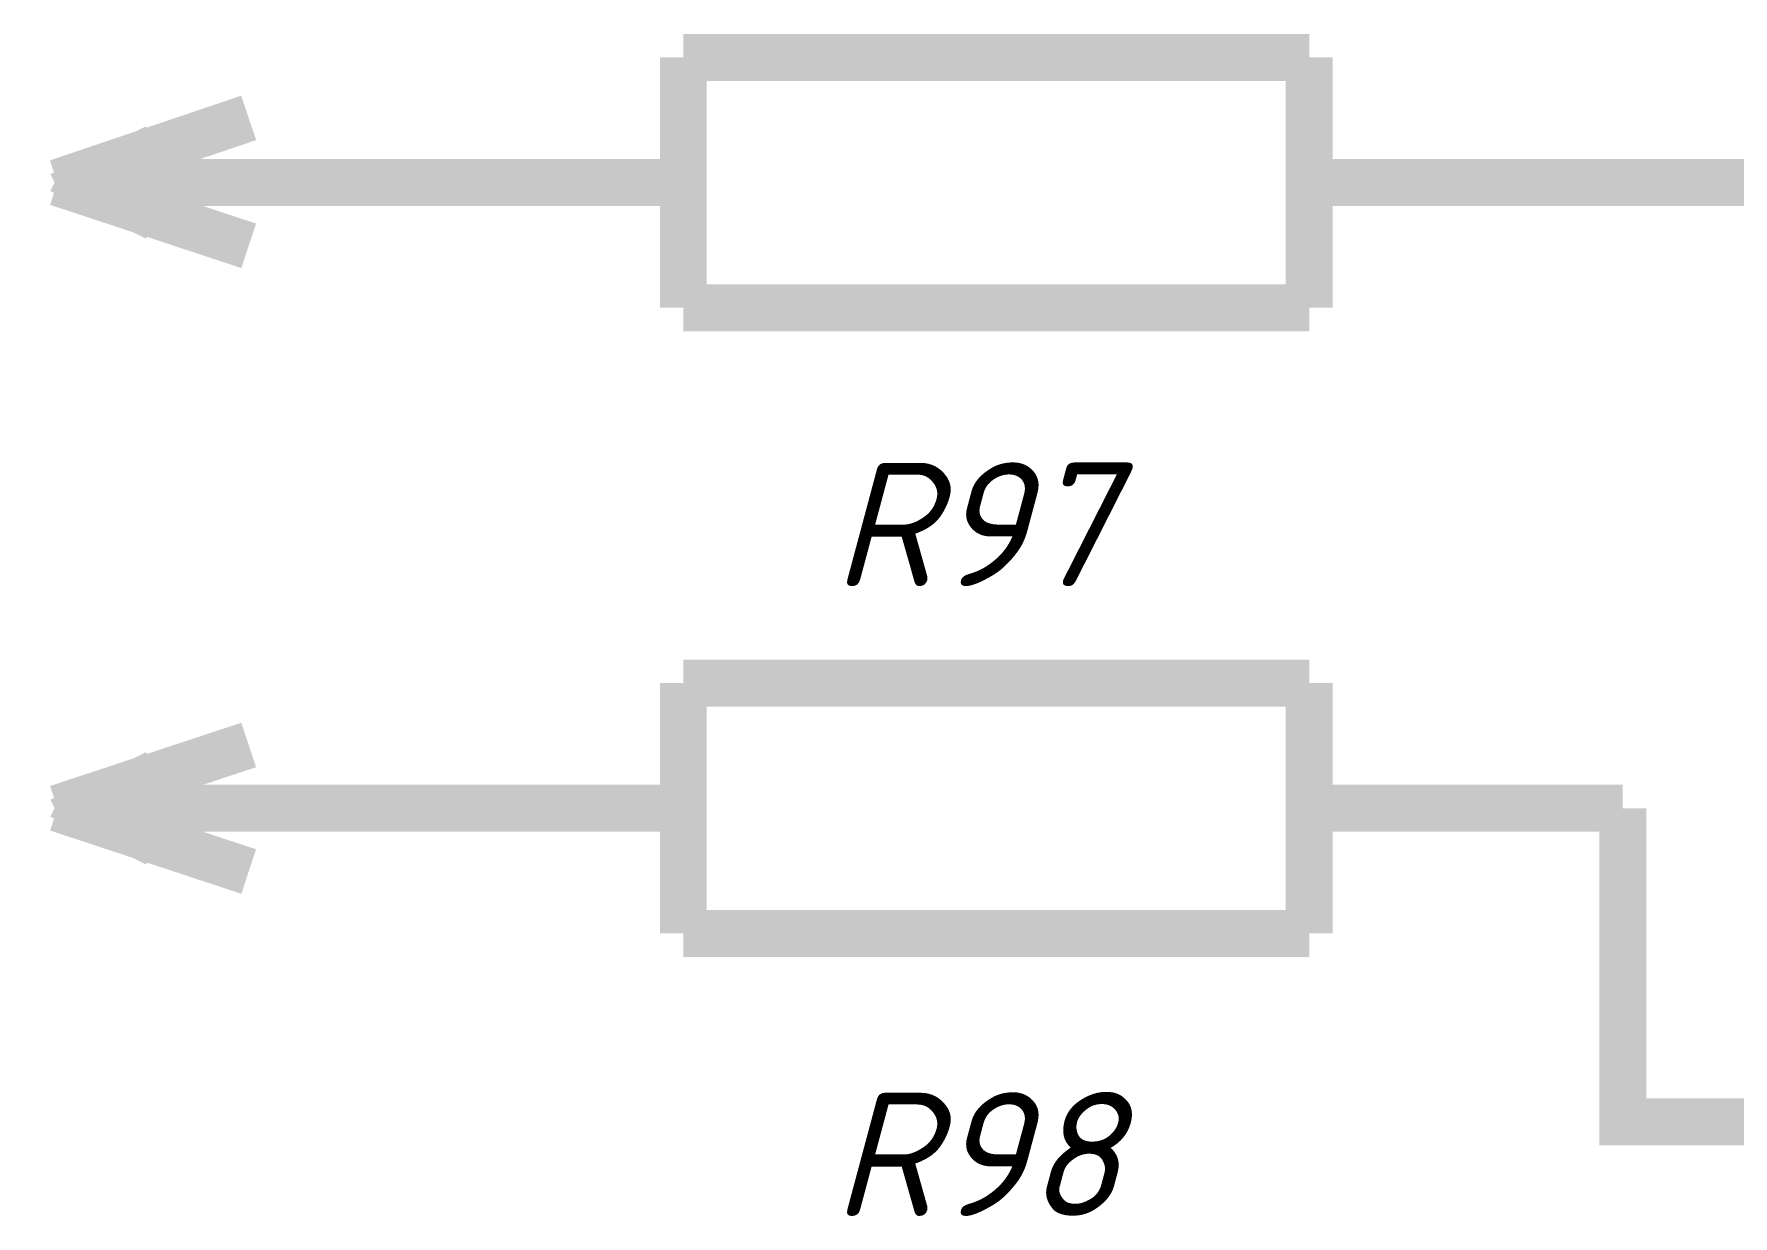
# Model space of a CAD drawing. Header units: inches. Extents: x 0 to 841, y 0 to 594.
# Drawn here: x 672.12 to 699.25, y 333.47 to 352.35 of the extents above; entities that cross this region are included whole.
import ezdxf

# ---------------------------------------------------------------- set-up
doc = ezdxf.new("R2010")
doc.units = ezdxf.units.IN
doc.layers.add('Sheet', color=255, linetype='Continuous')
doc.styles.get("Standard").update_dxf_attribs({"font": 'isocpeui.ttf'})

msp = doc.modelspace()

# ---------------------------------------------------------------- linework, layer by layer
at = {"layer": 'Sheet'}
for points in [[(692.487, 351.98, 0.749, 0.749, 0), (682.493, 351.98, 0.749, 0.749, 0)], [(682.493, 351.98, 0.749, 0.749, 0), (682.493, 347.982, 0.749, 0.749, 0)], [(692.487, 347.982, 0.749, 0.749, 0), (692.487, 351.98, 0.749, 0.749, 0)], [(672.499, 349.981, 0.749, 0.749, 0), (675.553, 351.014, 0.749, 0.749, 0)], [(672.454, 349.981, 0.3, 0.3, 0), (673.981, 350.745, 0.3, 0.3, 0)], [(674.992, 349.981, 0.749, 0.749, 0), (672.499, 349.981, 0.749, 0.749, 0)], [(675.553, 348.971, 0.749, 0.749, 0), (672.499, 349.981, 0.749, 0.749, 0)], [(674.992, 349.981, 0.749, 0.749, 0), (677.485, 349.981, 0.749, 0.749, 0)], [(682.493, 349.981, 0.749, 0.749, 0), (677.485, 349.981, 0.749, 0.749, 0)], [(692.487, 349.981, 0.749, 0.749, 0), (697.495, 349.981, 0.749, 0.749, 0)], [(702.503, 339.987, 0.749, 0.749, 0), (702.503, 339.987, 0.749, 0.749, 0), (702.503, 349.981, 0.749, 0.749, 0), (697.495, 349.981, 0.749, 0.749, 0)], [(672.454, 349.981, 0.3, 0.3, 0), (673.981, 349.218, 0.3, 0.3, 0)], [(674.992, 349.981, 0.3, 0.3, 0), (672.454, 349.981, 0.3, 0.3, 0)], [(682.493, 349.981, 0.3, 0.3, 0), (677.485, 349.981, 0.3, 0.3, 0)], [(692.487, 349.981, 0.3, 0.3, 0), (697.495, 349.981, 0.3, 0.3, 0)], [(682.493, 347.982, 0.749, 0.749, 0), (692.487, 347.982, 0.749, 0.749, 0)], [(692.487, 341.986, 0.749, 0.749, 0), (682.493, 341.986, 0.749, 0.749, 0)], [(682.493, 341.986, 0.749, 0.749, 0), (682.493, 337.988, 0.749, 0.749, 0)], [(692.487, 337.988, 0.749, 0.749, 0), (692.487, 341.986, 0.749, 0.749, 0)], [(672.499, 339.987, 0.749, 0.749, 0), (675.553, 340.998, 0.749, 0.749, 0)], [(672.454, 339.987, 0.3, 0.3, 0), (673.981, 340.75, 0.3, 0.3, 0)], [(674.992, 339.987, 0.749, 0.749, 0), (672.499, 339.987, 0.749, 0.749, 0)], [(675.553, 338.976, 0.749, 0.749, 0), (672.499, 339.987, 0.749, 0.749, 0)], [(674.992, 339.987, 0.749, 0.749, 0), (677.485, 339.987, 0.749, 0.749, 0)], [(682.493, 339.987, 0.749, 0.749, 0), (677.485, 339.987, 0.749, 0.749, 0)], [(692.487, 339.987, 0.749, 0.749, 0), (697.495, 339.987, 0.749, 0.749, 0)], [(702.503, 334.978, 0.749, 0.749, 0), (697.495, 334.978, 0.749, 0.749, 0), (697.495, 339.987, 0.749, 0.749, 0)], [(672.454, 339.987, 0.3, 0.3, 0), (673.981, 339.223, 0.3, 0.3, 0)], [(674.992, 339.987, 0.3, 0.3, 0), (672.454, 339.987, 0.3, 0.3, 0)], [(682.493, 339.987, 0.3, 0.3, 0), (677.485, 339.987, 0.3, 0.3, 0)], [(692.487, 339.987, 0.3, 0.3, 0), (697.495, 339.987, 0.3, 0.3, 0)], [(682.493, 337.988, 0.749, 0.749, 0), (692.487, 337.988, 0.749, 0.749, 0)]]:
    msp.add_lwpolyline(points, format="xyseb", dxfattribs=at)

# ---------------------------------------------------------------- texts
for s, p in [('R97', (684.873, 343.535)), ('R98', (684.873, 333.474))]:
    msp.add_text(s, height=1.9764, dxfattribs=at).set_placement(p)

doc.saveas('drawing.dxf')
